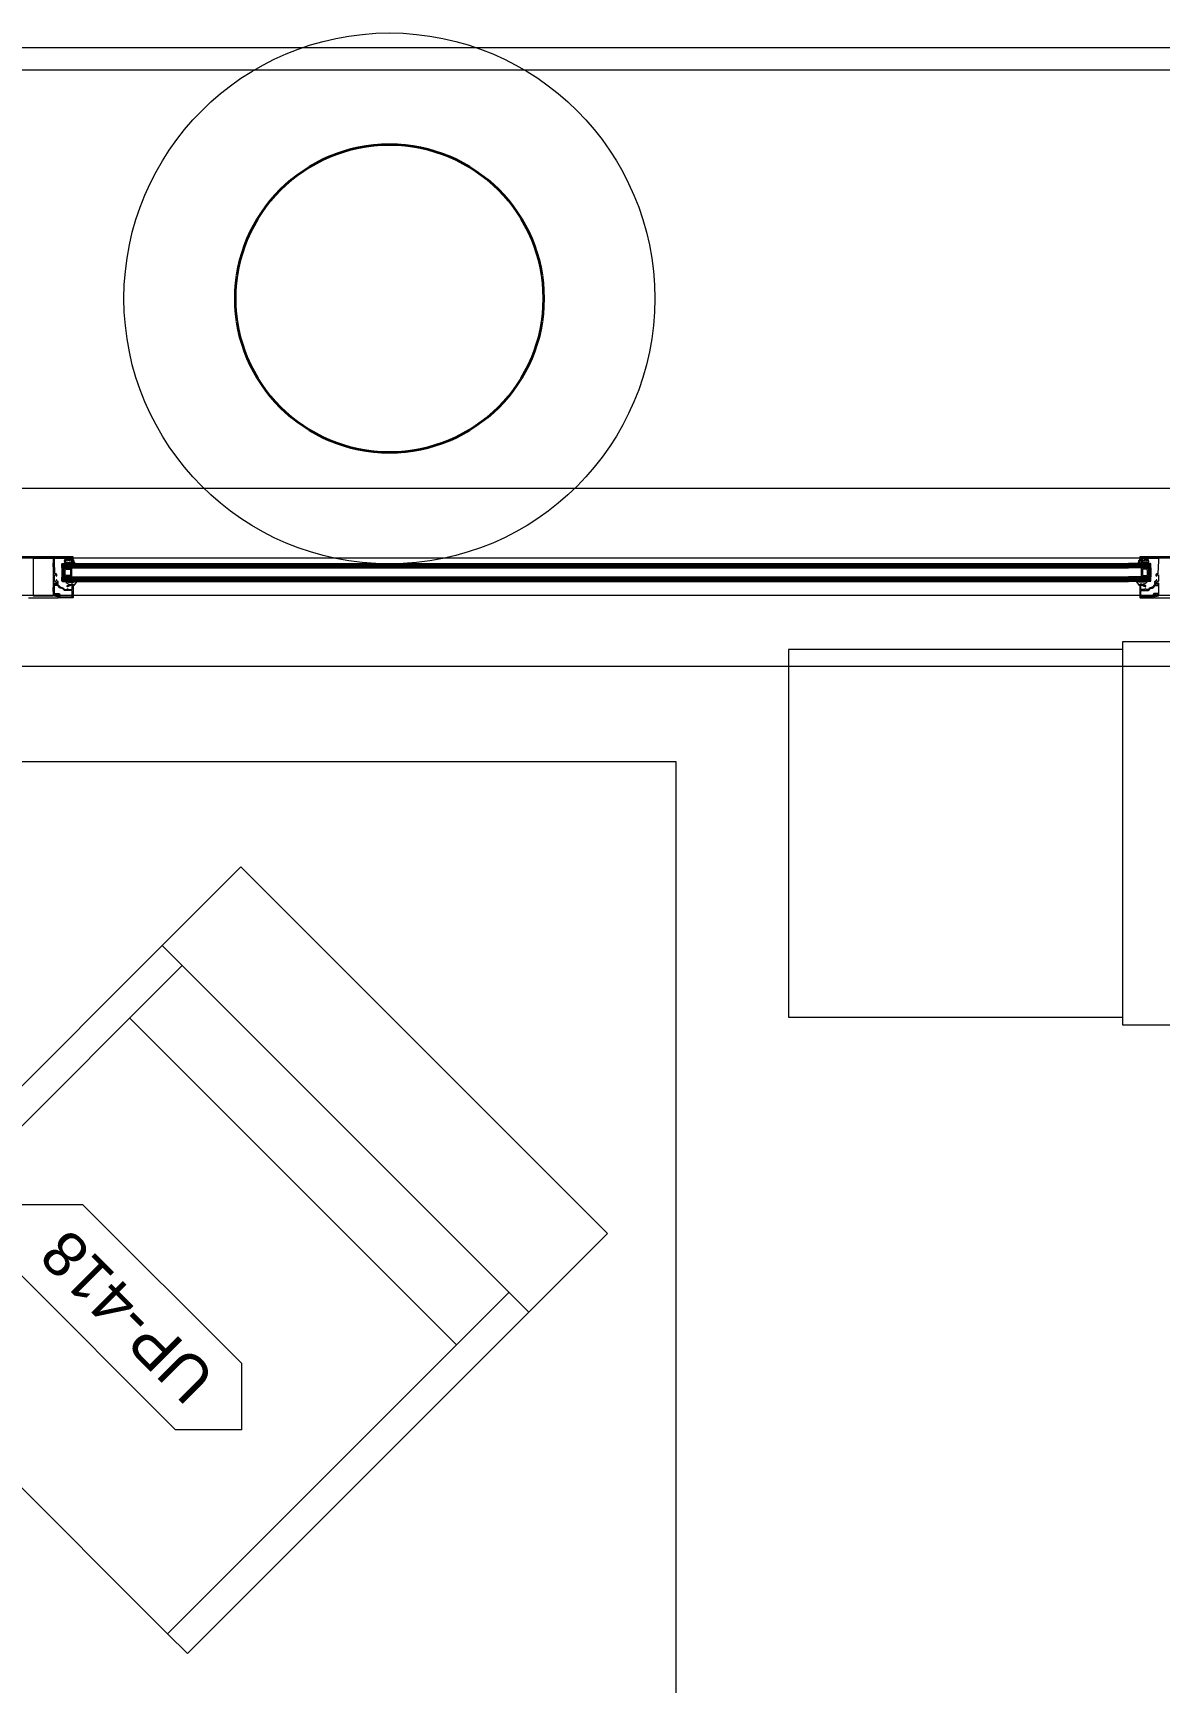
# Model space of a CAD drawing. Header units: centimetres. Extents: x 118932 to 154602, y -32682 to -23521.
# Drawn here: x 136254.1 to 136405.8, y -28229.7 to -28007.6 of the extents above; entities that cross this region are included whole.
import ezdxf

# ---------------------------------------------------------------- set-up
doc = ezdxf.new("R2010")
doc.units = ezdxf.units.CM
doc.header["$LTSCALE"] = 50
doc.header["$MEASUREMENT"] = 0
for name, color, linetype, lineweight, true_color in [('GEN_00_BL_Yazı', 7, 'Continuous', 0, 0x4f5250), ('GEN_01_TA_Kolon', 7, 'Continuous', 35, 0xd05d28), ('GEN_02_TF_Mobilya', 7, 'Continuous', 5, 0x745e3d), ('GEN_02_TF_Pencere', 7, 'Continuous', 9, 0x6093ac), ('GEN_05_ML_Alçıpan_giydirme', 7, 'Continuous', 18, 0x7ebab5), ('GEN_05_ML_Kompozit Panel', 7, 'Continuous', 9, 0x7f8274), ('GEN_05_ML_Mermer', 7, 'Continuous', 9, 0x9d8692), ('GEN_06_GR_İnce', 7, 'Continuous', 13, 0xb0b0a9)]:
    doc.layers.add(name, color=color, linetype=linetype, lineweight=lineweight, true_color=true_color)
doc.layers.add('GEN_02_TF_Halı', color=7, linetype='Continuous', lineweight=5, true_color=0x903373, transparency=0.8)
doc.styles.add('Arial_6', font='arial.ttf', dxfattribs={"height": 59.5325})

# ---------------------------------------------------------------- blocks, each defined once
blk = doc.blocks.new('A$C2D1B6976')
at = {"layer": 'GEN_06_GR_İnce'}
for p, q in [((31517.99, 10460.02), (30570.55, 10460.02)), ((31517.99, 10457.02), (30570.7, 10457.02)), ((31480.78, 10391.27), (30570.97, 10391.27)), ((31480.78, 10386.27), (30570.97, 10386.27))]:
    blk.add_line(p, q, dxfattribs=at)
blk = doc.blocks.new('LEVEL 0_A BLOK_KOLON')
at = {"layer": 'GEN_01_TA_Kolon'}
blk.add_circle((61158.01, 9448.14), 20.75, dxfattribs=at)
blk = doc.blocks.new('FFE Tag-Multi-MSD - FFE Tag-Multi-MSD-8152404-TYPE A-01 - FURNITURE PLAN')
blk.add_wipeout([(-8.761, 0), (-6.189, 2.572), (6.189, 2.572), (8.761, 0), (6.189, -2.572), (-6.189, -2.572)]).dxf.layer = 'GEN_00_BL_Yazı'
at = {"layer": 'GEN_00_BL_Yazı'}
for p, q in [((-8.761, 0), (-6.189, 2.572)), ((6.189, 2.572), (-6.189, 2.572)), ((8.761, 0), (6.189, 2.572)), ((-8.761, 0), (-6.189, -2.572)), ((8.761, 0), (6.189, -2.572)), ((-6.189, -2.572), (6.189, -2.572))]:
    blk.add_line(p, q, dxfattribs=at)
blk = doc.blocks.new('CS-419_ServiceStation_194.3(W)x49.53(D)x88.9(H)')
at = {"layer": 'GEN_02_TF_Mobilya'}
for p, q in [((-521.5, 247.7), (-971.6, 247.7)), ((371.6, 247.7), (-371.5, 247.7)), ((971.6, 247.7), (521.6, 247.7)), ((971.6, -247.7), (971.6, 247.7)), ((-971.6, -247.7), (-521.5, -247.7)), ((-371.5, -247.7), (371.6, -247.7)), ((521.6, -247.7), (971.6, -247.7))]:
    blk.add_line(p, q, dxfattribs=at)
for points in [[(-371.5, 257.7), (-521.5, 257.7), (-521.5, -257.7), (-371.5, -257.7)], [(521.6, 257.7), (371.6, 257.7), (371.6, -257.7), (521.6, -257.7)]]:
    blk.add_lwpolyline(points, close=True, dxfattribs=at)
at = {"layer": 'GEN_00_BL_Yazı', "xscale": 24.48801272789196, "yscale": 24.48801272789196, "zscale": 24.48801272789196, "rotation": 180}
blk.add_blockref('FFE Tag-Multi-MSD - FFE Tag-Multi-MSD-8152404-TYPE A-01 - FURNITURE PLAN', (-752, 165.2), dxfattribs=at)
at = {"layer": 'GEN_02_TF_Mobilya'}
blk.add_line((-971.6, 247.7), (-971.6, -247.7), dxfattribs=at)
at = {"layer": 'GEN_00_BL_Yazı', "insert": (-612, 136), "char_height": 60, "attachment_point": 1, "rotation": 180, "style": 'Arial_6'}
blk.add_mtext('CS-419', dxfattribs=at)
blk = doc.blocks.new('CS-415_CoffeeTable_86(R)x40(H)')
at = {"layer": 'GEN_02_TF_Mobilya'}
blk.add_arc((0, 0), 430, 180, 0, dxfattribs=at)
at = {"layer": 'GEN_00_BL_Yazı', "xscale": 24.48801272789196, "yscale": 24.48801272789196, "zscale": 24.48801272789196, "rotation": 180}
blk.add_blockref('FFE Tag-Multi-MSD - FFE Tag-Multi-MSD-8152404-TYPE A-01 - FURNITURE PLAN', (-7, 240.2), dxfattribs=at)
at = {"layer": 'GEN_02_TF_Mobilya'}
blk.add_arc((0, 0), 430, 0, 180, dxfattribs=at)
at = {"layer": 'GEN_00_BL_Yazı', "insert": (133, 211), "char_height": 60, "attachment_point": 1, "rotation": 180, "style": 'Arial_6'}
blk.add_mtext('CS-415', dxfattribs=at)
blk = doc.blocks.new('UP-418_LoungeChair')
at = {"layer": 'GEN_02_TF_Mobilya'}
for p, q in [((-349.2, 400), (-311.2, 400)), ((-349.2, -250.1), (-349.2, 400)), ((-311.2, 400), (311.2, 400)), ((-311.2, 400), (-311.2, -250.1)), ((311.2, 400), (349.2, 400)), ((311.2, -250.1), (311.2, 400)), ((349.2, 400), (349.2, -250.1)), ((-311.2, -150.1), (311.2, -150.1)), ((349.2, -250.1), (-349.2, -250.1)), ((-349.2, -250.1), (-349.2, -400.1)), ((349.2, -400.1), (349.2, -250.1)), ((-349.2, -400.1), (349.2, -400.1))]:
    blk.add_line(p, q, dxfattribs=at)
at = {"layer": 'GEN_00_BL_Yazı', "xscale": -24.48801272789196, "yscale": 24.48801272789196, "zscale": 24.48801272789196, "rotation": 180}
blk.add_blockref('FFE Tag-Multi-MSD - FFE Tag-Multi-MSD-8152404-TYPE A-01 - FURNITURE PLAN', (27, 135.2), dxfattribs=at)
at = {"layer": 'GEN_00_BL_Yazı', "insert": (-113, 106), "char_height": 60, "attachment_point": 7, "style": 'Arial_6'}
blk.add_mtext('UP-418', dxfattribs=at)
blk = doc.blocks.new('A blok level 0 tefriş')
at = {"layer": 'GEN_02_TF_Halı'}
blk.add_lwpolyline([(-904.21, 607.81), (-935.8, 607.81), (-935.8, 247.81), (-385.8, 247.81), (-385.8, 607.81), (-901.67, 607.81)], dxfattribs=at)
at = {"layer": 'GEN_02_TF_Mobilya', "xscale": 0.1, "yscale": 0.1, "zscale": 0.1, "rotation": 180}
blk.add_blockref('CS-419_ServiceStation_194.3(W)x49.53(D)x88.9(H)', (-273.51, 598.16), dxfattribs=at)
at = {"layer": 'GEN_02_TF_Mobilya', "xscale": 0.1, "yscale": 0.1, "zscale": 0.1, "rotation": 180.8149357733845}
blk.add_blockref('CS-415_CoffeeTable_86(R)x40(H)', (-512.22, 460.45), dxfattribs=at)
at = {"layer": 'GEN_02_TF_Mobilya', "xscale": 0.1000000000000003, "yscale": 0.1000000000000003, "zscale": 0.1000000000000003, "rotation": 134.9999999999854}
blk.add_blockref('UP-418_LoungeChair', (-448, 540.66), dxfattribs=at)
blk = doc.blocks.new('level 0 main tower duvarlar')
at = {"layer": 'GEN_05_ML_Kompozit Panel'}
blk.add_circle((-1565.47, 95.2), 35.75, dxfattribs=at)
blk = doc.blocks.new('P27_')
at = {"layer": 'GEN_02_TF_Pencere', "linetype": 'Continuous'}
for p, q in [((-225, 2.35), (-224.95, 2.4)), ((-225, 1.85), (-225, 2.35)), ((-225, 2.3), (-222, 2.3)), ((-224.95, 2.4), (-222, 2.4)), ((-222, 2.4), (-81.33, 2.4)), ((-222, 2.3), (-81.33, 2.3)), ((-78.38, 2.4), (-81.33, 2.4)), ((-78.33, 2.3), (-81.33, 2.3)), ((-80.23, 2.3), (-80.05, 2.51)), ((-79.95, 2.47), (-80.17, 2.26)), ((-79.92, 2.89), (-79.92, 2.89)), ((-79.86, 2.89), (-79.86, 2.83)), ((-79.83, 2.8), (-79.53, 2.8)), ((-79.7, 2.7), (-79.82, 2.7)), ((-79.67, 2.4), (-79.78, 2.4)), ((-79.76, 2.48), (-79.68, 2.48)), ((-79.63, 2.51), (-79.6, 2.59)), ((-79.61, 2.67), (-79.61, 2.67)), ((-79.6, 2.98), (-79.43, 3.08)), ((-79.53, 2.57), (-79.58, 2.46)), ((-79.53, 2.91), (-79.57, 2.91)), ((-79.53, 2.8), (-79.53, 2.91)), ((-79.34, 2.6), (-79.48, 2.6)), ((-79.45, 2.99), (-79.45, 2.83)), ((-79.45, 2.99), (-79.45, 2.99)), ((-79.45, 2.43), (-79.35, 2.56)), ((-79.43, 3.08), (-79.18, 3.08)), ((-79.13, 2.6), (-79.43, 2.41)), ((-79.19, 3.01), (-79.42, 3.01)), ((-79.42, 2.8), (-79.19, 2.8)), ((-79.2, 2.43), (-79.1, 2.56)), ((-79.18, 3.08), (-79.02, 2.98)), ((-78.88, 2.6), (-79.18, 2.41)), ((-79.16, 2.83), (-79.16, 2.99)), ((-79.09, 2.6), (-79.12, 2.6)), ((-79.04, 2.91), (-79.08, 2.91)), ((-79.08, 2.91), (-79.08, 2.8)), ((-79.08, 2.8), (-78.69, 2.8)), ((-78.95, 2.43), (-78.85, 2.56)), ((-78.7, 2.55), (-78.93, 2.41)), ((-78.84, 2.6), (-78.87, 2.6)), ((-78.66, 2.77), (-78.66, 2.62)), ((-78.33, 2.35), (-78.38, 2.4)), ((-78.33, 1.85), (-78.33, 2.35)), ((-225, 2.2), (-222, 2.2)), ((-225, 2.1), (-222, 2.1)), ((-225, 2), (-222, 2)), ((-225, 1.9), (-222, 1.9)), ((-224.95, 1.8), (-225, 1.85)), ((-224.63, 1.8), (-225, 1.8)), ((-225, 1.8), (-225, 0.6)), ((-225, 0.6), (-224.63, 0.6)), ((-225, 0.6), (-225, 0.6)), ((-225, 0.55), (-224.95, 0.6)), ((-225, 0.05), (-225, 0.55)), ((-225, 0.5), (-222, 0.5)), ((-225, 0.4), (-222, 0.4)), ((-225, 0.3), (-222, 0.3)), ((-225, 0.2), (-222, 0.2)), ((-225, 0.1), (-222, 0.1)), ((-224.95, 0), (-225, 0.05)), ((-224.99, 0.6), (-224.99, 1.8)), ((-224.95, 0.6), (-224.95, 1.8)), ((-224.95, 1.8), (-222, 1.8)), ((-224.95, 0.6), (-222, 0.6)), ((-224.95, 0), (-222, 0)), ((-224.91, 0.6), (-224.91, 1.8)), ((-224.87, 0.6), (-224.87, 1.8)), ((-224.83, 0.6), (-224.83, 1.8)), ((-224.79, 0.6), (-224.79, 1.8)), ((-224.78, 1.65), (-224.63, 1.8)), ((-224.78, 0.75), (-224.78, 1.65)), ((-224.63, 0.6), (-224.78, 0.75)), ((-224.75, 1.68), (-224.75, 1.8)), ((-224.75, 0.6), (-224.75, 0.72)), ((-224.71, 1.72), (-224.71, 1.8)), ((-224.71, 0.6), (-224.71, 0.68)), ((-224.7, 1.62), (-224.55, 1.77)), ((-224.7, 0.78), (-224.7, 1.62)), ((-224.55, 0.63), (-224.7, 0.78)), ((-224.67, 1.76), (-224.67, 1.8)), ((-224.67, 0.6), (-224.67, 0.64)), ((-224.63, 1.8), (-224.63, 1.8)), ((-224.63, 0.6), (-224.63, 0.6)), ((-224.55, 1.77), (-223.7, 1.77)), ((-224.55, 1.52), (-224.45, 1.62)), ((-224.55, 0.88), (-224.55, 1.52)), ((-224.45, 0.78), (-224.55, 0.88)), ((-223.7, 0.63), (-224.55, 0.63)), ((-224.45, 1.62), (-223.85, 1.62)), ((-223.85, 0.78), (-224.45, 0.78)), ((-223.85, 1.62), (-223.85, 0.78)), ((-223.7, 1.77), (-223.7, 0.63)), ((-222, 2.2), (-81.33, 2.2)), ((-222, 2.1), (-81.33, 2.1)), ((-222, 2), (-81.33, 2)), ((-222, 1.9), (-81.33, 1.9)), ((-222, 1.8), (-81.33, 1.8)), ((-222, 0.6), (-81.33, 0.6)), ((-222, 0.5), (-81.33, 0.5)), ((-222, 0.4), (-81.33, 0.4)), ((-222, 0.3), (-81.33, 0.3)), ((-222, 0.2), (-81.33, 0.2)), ((-222, 0.1), (-81.33, 0.1)), ((-222, 0), (-81.33, 0)), ((-78.33, 2.2), (-81.33, 2.2)), ((-78.33, 2.1), (-81.33, 2.1)), ((-78.33, 2), (-81.33, 2)), ((-78.33, 1.9), (-81.33, 1.9)), ((-78.38, 1.8), (-81.33, 1.8)), ((-78.38, 0.6), (-81.33, 0.6)), ((-78.33, 0.5), (-81.33, 0.5)), ((-78.33, 0.4), (-81.33, 0.4)), ((-78.33, 0.3), (-81.33, 0.3)), ((-78.33, 0.2), (-81.33, 0.2)), ((-78.33, 0.1), (-81.33, 0.1)), ((-78.38, 0), (-81.33, 0)), ((-78.78, 1.77), (-79.63, 1.77)), ((-79.63, 1.77), (-79.63, 0.63)), ((-79.63, 0.63), (-78.78, 0.63)), ((-78.88, 1.62), (-79.48, 1.62)), ((-79.48, 1.62), (-79.48, 0.78)), ((-79.48, 0.78), (-78.88, 0.78)), ((-78.78, 1.52), (-78.88, 1.62)), ((-78.88, 0.78), (-78.78, 0.88)), ((-78.63, 1.62), (-78.78, 1.77)), ((-78.78, 0.88), (-78.78, 1.52)), ((-78.78, 0.63), (-78.63, 0.78)), ((-78.56, 1.65), (-78.71, 1.8)), ((-78.71, 1.8), (-78.33, 1.8)), ((-78.71, 0.6), (-78.56, 0.75)), ((-78.33, 0.6), (-78.71, 0.6)), ((-78.69, 1.78), (-78.69, 1.8)), ((-78.69, 0.6), (-78.69, 0.61)), ((-78.65, 1.74), (-78.65, 1.8)), ((-78.65, 0.6), (-78.65, 0.65)), ((-78.63, 0.78), (-78.63, 1.62)), ((-78.61, 1.7), (-78.61, 1.8)), ((-78.61, 0.6), (-78.61, 0.69)), ((-78.57, 1.66), (-78.57, 1.8)), ((-78.57, 0.6), (-78.57, 0.73)), ((-78.56, 0.75), (-78.56, 1.65)), ((-78.53, 0.6), (-78.53, 1.8)), ((-78.49, 0.6), (-78.49, 1.8)), ((-78.45, 0.6), (-78.45, 1.8)), ((-78.41, 0.6), (-78.41, 1.8)), ((-78.38, 1.8), (-78.33, 1.85)), ((-78.33, 0.55), (-78.38, 0.6)), ((-78.38, 0), (-78.33, 0.05)), ((-78.37, 0.6), (-78.37, 1.8)), ((-78.33, 0.6), (-78.33, 1.8)), ((-78.33, 1.8), (-78.33, 0.6)), ((-78.33, 0.6), (-78.33, 0.6)), ((-78.33, 0.05), (-78.33, 0.55)), ((-80.29, -0.05), (-79.92, -0.54)), ((-80.29, -0.05), (-80.29, -0.05)), ((-79.82, -0.52), (-79.83, -0.43)), ((-79.79, -0.4), (-79.62, -0.39))]:
    blk.add_line(p, q, dxfattribs=at)
at = {"layer": 'GEN_02_TF_Pencere', "linetype": 'Continuous', "extrusion": (0, 0, -1)}
for p, q in [((-224.67, 2.77), (-224.67, 2.62)), ((-224.25, 2.8), (-224.64, 2.8)), ((-224.63, 2.55), (-224.4, 2.41)), ((-224.5, 2.6), (-224.46, 2.6)), ((-224.38, 2.43), (-224.49, 2.56)), ((-224.46, 2.6), (-224.15, 2.41)), ((-224.15, 3.08), (-224.31, 2.98)), ((-224.29, 2.91), (-224.25, 2.91)), ((-224.25, 2.91), (-224.25, 2.8)), ((-224.25, 2.6), (-224.21, 2.6)), ((-224.13, 2.43), (-224.24, 2.56)), ((-224.21, 2.6), (-223.9, 2.41)), ((-224.17, 2.83), (-224.17, 2.99)), ((-223.9, 3.08), (-224.15, 3.08)), ((-224.14, 3.01), (-223.91, 3.01)), ((-223.91, 2.8), (-224.14, 2.8)), ((-224, 2.6), (-223.85, 2.6)), ((-223.88, 2.43), (-223.99, 2.56)), ((-223.74, 2.98), (-223.9, 3.08)), ((-223.88, 2.99), (-223.88, 2.83)), ((-223.88, 2.99), (-223.88, 2.99)), ((-223.8, 2.8), (-223.8, 2.91)), ((-223.8, 2.91), (-223.76, 2.91)), ((-223.5, 2.8), (-223.8, 2.8)), ((-223.8, 2.57), (-223.76, 2.46)), ((-223.7, 2.51), (-223.73, 2.59)), ((-223.72, 2.67), (-223.72, 2.67)), ((-223.66, 2.4), (-223.55, 2.4)), ((-223.58, 2.48), (-223.65, 2.48)), ((-223.64, 2.7), (-223.51, 2.7)), ((-223.47, 2.89), (-223.47, 2.83)), ((-223.41, 2.89), (-223.41, 2.89)), ((-223.38, 2.47), (-223.16, 2.26)), ((-223.11, 2.3), (-223.29, 2.51)), ((-223.54, -0.4), (-223.72, -0.39)), ((-223.51, -0.52), (-223.5, -0.43)), ((-223.05, -0.05), (-223.42, -0.54)), ((-223.05, -0.05), (-223.05, -0.05))]:
    blk.add_line(p, q, dxfattribs=at)
for points in [[(229.49, -2.2), (225.51, -2.2, -0.414214), (225.5, -2.19), (225.5, -1.95, -0.414213), (225.65, -1.8), (225.69, -1.8, -0.414214), (225.7, -1.81), (225.7, -1.87, -0.366001), (225.68, -1.9, 0.365946), (225.65, -1.93), (225.65, -2.02, 0.414213), (225.68, -2.05), (225.79, -2.05, 0.365946), (225.82, -2.03, -0.365946), (225.85, -2), (225.97, -2, 0.414213), (226, -1.97), (226, -1.13), (226.03, -1.1), (226, -1.07), (226, -0.23, 0.414213), (225.97, -0.2), (225.85, -0.2, -0.365946), (225.82, -0.18, 0.365946), (225.79, -0.15), (225.68, -0.15, 0.414213), (225.65, -0.18), (225.65, -0.27, 0.365946), (225.68, -0.3, -0.366001), (225.7, -0.33), (225.7, -0.39, -0.414214), (225.69, -0.4), (225.65, -0.4, -0.414213), (225.5, -0.25), (225.5, -0.08, -0.414222), (225.58, 0), (225.65, 0, 0.41427), (225.68, 0.03), (225.68, 0.12, -0.414213), (225.76, 0.2), (225.78, 0.2, -0.414213), (225.8, 0.18), (225.8, 0.03, 0.414213), (225.83, 0), (225.97, 0, 0.414213), (226, 0.03), (226, 0.86, 0.414213), (225.97, 0.89), (225.83, 0.89, 0.414213), (225.8, 0.86), (225.8, 0.71, -0.414214), (225.79, 0.7), (225.78, 0.7, -0.414213), (225.68, 0.8), (225.68, 0.89, -0.414213), (225.8, 1.01), (225.9, 1.01, 0.405845), (225.95, 1.06), (226, 2.78), (226, 3.09, 0.414213), (225.97, 3.12), (224.58, 3.12, 0.414213), (224.55, 3.09), (224.55, 2.93, 0.414213), (224.58, 2.9), (224.68, 2.9), (224.68, 2.85, -0.414213), (224.63, 2.8), (224.32, 2.8, -0.414213), (224.25, 2.87), (224.25, 2.89, -0.414214), (224.26, 2.9), (224.36, 2.9, 0.414213), (224.41, 2.95), (224.41, 3.07, 0.414213), (224.36, 3.12), (223.69, 3.12, 0.414213), (223.64, 3.07), (223.64, 2.95, 0.414213), (223.69, 2.9), (223.79, 2.9, -0.414214), (223.8, 2.89), (223.8, 2.87, -0.414213), (223.73, 2.8), (223.51, 2.8, -0.414214), (223.5, 2.81), (223.5, 3.29, -0.414214), (223.51, 3.3), (231.49, 3.3, -0.414214)], [(71.84, 3.3), (79.82, 3.3, -0.414214), (79.83, 3.29), (79.83, 2.81, -0.414214), (79.82, 2.8), (79.6, 2.8, -0.414213), (79.53, 2.87), (79.53, 2.89, -0.414214), (79.54, 2.9), (79.64, 2.9, 0.414213), (79.69, 2.95), (79.69, 3.07, 0.414213), (79.64, 3.12), (78.97, 3.12, 0.414213), (78.92, 3.07), (78.92, 2.95, 0.414213), (78.97, 2.9), (79.07, 2.9, -0.414214), (79.08, 2.89), (79.08, 2.87, -0.414213), (79.01, 2.8), (78.7, 2.8, -0.414213), (78.65, 2.85), (78.65, 2.9), (78.75, 2.9, 0.414213), (78.78, 2.93), (78.78, 3.09, 0.414213), (78.75, 3.12), (77.36, 3.12, 0.414213), (77.33, 3.09), (77.33, 2.78), (77.38, 1.06, 0.405845), (77.43, 1.01), (77.53, 1.01, -0.414213), (77.65, 0.89), (77.65, 0.8, -0.414213), (77.55, 0.7), (77.54, 0.7, -0.414214), (77.53, 0.71), (77.53, 0.86, 0.414213), (77.5, 0.89), (77.36, 0.89, 0.414213), (77.33, 0.86), (77.33, 0.03, 0.414213), (77.36, 0), (77.5, 0, 0.414213), (77.53, 0.03), (77.53, 0.18, -0.414213), (77.55, 0.2), (77.57, 0.2, -0.414213), (77.65, 0.12), (77.65, 0.03, 0.414213), (77.68, 0), (77.75, 0, -0.414213), (77.83, -0.08), (77.83, -0.25, -0.414213), (77.68, -0.4), (77.64, -0.4, -0.414214), (77.63, -0.39), (77.63, -0.33, -0.366001), (77.66, -0.3, 0.365946), (77.68, -0.27), (77.68, -0.18, 0.414213), (77.65, -0.15), (77.54, -0.15, 0.365946), (77.51, -0.18, -0.365946), (77.48, -0.2), (77.36, -0.2, 0.414213), (77.33, -0.23), (77.33, -1.07), (77.3, -1.1), (77.33, -1.13), (77.33, -1.97, 0.414213), (77.36, -2), (77.48, -2, -0.365946), (77.51, -2.03, 0.365946), (77.54, -2.05), (77.65, -2.05, 0.414213), (77.68, -2.02), (77.68, -1.93, 0.365946), (77.66, -1.9, -0.366001), (77.63, -1.87), (77.63, -1.81, -0.414214), (77.64, -1.8), (77.68, -1.8, -0.414213), (77.83, -1.95), (77.83, -2.19), (77.82, -2.2), (77.82, -2.2), (73.84, -2.2, -0.414214)]]:
    blk.add_lwpolyline(points, format="xyb", dxfattribs=at)
blk.add_lwpolyline([(226.18, -2.02), (228.82, -2.02), (228.82, 3.12), (226.18, 3.12), (226.18, 2.45), (226.22, 2.45), (226.22, 1.95), (226.18, 1.95), (226.18, -0.85), (226.22, -0.85), (226.22, -1.35), (226.18, -1.35), (226.18, -2.02)], close=True, dxfattribs=at)
at = {"layer": 'GEN_02_TF_Pencere', "linetype": 'Continuous'}
blk.add_lwpolyline([(-223.53, -2.2), (-225.45, -2.2, -0.414213), (-225.48, -2.17), (-225.48, -2.11, -0.414213), (-225.45, -2.08), (-225.43, -2.08), (-225.43, -1.78), (-225.7, -1.78), (-225.72, -1.81, -0.414213), (-225.76, -1.83), (-225.93, -1.73, -0.767327), (-225.91, -1.66), (-225.41, -1.66, -0.414213), (-225.31, -1.76), (-225.31, -2.03, 0.414213), (-225.26, -2.08), (-223.67, -2.08, 0.414213), (-223.62, -2.03), (-223.62, -1.34, 0.414213), (-223.72, -1.24), (-224.53, -1.24, -0.206043), (-224.76, -1.14, 0.159514), (-225.2, -0.9, -0.197358), (-225.4, -0.77), (-225.51, -0.62, 0.244575), (-225.66, -0.54), (-225.94, -0.54, -0.767327), (-225.96, -0.44), (-225.77, -0.32, -0.577351), (-225.72, -0.35), (-225.72, -0.42), (-225.66, -0.42, -0.244575), (-225.41, -0.55), (-225.3, -0.7, 0.197358), (-225.17, -0.78, -0.159514), (-224.67, -1.06, 0.206043), (-224.53, -1.12), (-224.33, -1.12, 0.414206), (-224.3, -1.09), (-224.3, -1.05, -0.414207), (-224.27, -1.02), (-224.23, -1.02, -0.414197), (-224.2, -1.05), (-224.2, -1.07, 0.414213), (-224.15, -1.12), (-223.72, -1.12, 0.414213), (-223.62, -1.02), (-223.62, -0.57, 0.414213), (-223.67, -0.52), (-223.72, -0.52, 0.127549), (-223.76, -0.53, -0.098841), (-224.17, -0.66, 0.366972), (-224.2, -0.69, -0.399303), (-224.23, -0.72), (-224.27, -0.72, -0.414213), (-224.3, -0.69), (-224.3, -0.6, -0.400156), (-224.25, -0.55, 0.114883), (-223.82, -0.42, -0.126996), (-223.72, -0.4), (-223.53, -0.4, -0.414213), (-223.5, -0.43), (-223.5, -2.17, -0.414213), (-223.53, -2.2)], format="xyb", close=True, dxfattribs=at)
at = {"layer": 'GEN_02_TF_Pencere', "linetype": 'Continuous', "extrusion": (0, 0, -1)}
blk.add_lwpolyline([(79.8, -2.2), (77.88, -2.2, -0.414213), (77.85, -2.17), (77.85, -2.11, -0.414213), (77.88, -2.08), (77.9, -2.08), (77.9, -1.78), (77.63, -1.78), (77.61, -1.81, -0.414213), (77.57, -1.83), (77.4, -1.73, -0.767327), (77.42, -1.66), (77.92, -1.66, -0.414213), (78.02, -1.76), (78.02, -2.03, 0.414213), (78.07, -2.08), (79.66, -2.08, 0.414213), (79.71, -2.03), (79.71, -1.34, 0.414213), (79.61, -1.24), (78.81, -1.24, -0.206043), (78.58, -1.14, 0.159514), (78.14, -0.9, -0.197358), (77.93, -0.77), (77.82, -0.62, 0.244575), (77.68, -0.54), (77.4, -0.54, -0.767327), (77.37, -0.44), (77.57, -0.32, -0.577351), (77.61, -0.35), (77.61, -0.42), (77.68, -0.42, -0.244575), (77.92, -0.55), (78.03, -0.7, 0.197358), (78.16, -0.78, -0.159514), (78.66, -1.06, 0.206043), (78.81, -1.12), (79, -1.12, 0.414206), (79.03, -1.09), (79.03, -1.05, -0.414207), (79.06, -1.02), (79.1, -1.02, -0.414197), (79.13, -1.05), (79.13, -1.07, 0.414213), (79.18, -1.12), (79.61, -1.12, 0.414213), (79.71, -1.02), (79.71, -0.57, 0.414213), (79.66, -0.52), (79.61, -0.52, 0.127549), (79.58, -0.53, -0.098841), (79.16, -0.66, 0.366972), (79.13, -0.69, -0.399303), (79.1, -0.72), (79.06, -0.72, -0.414213), (79.03, -0.69), (79.03, -0.6, -0.400156), (79.08, -0.55, 0.114883), (79.52, -0.42, -0.126996), (79.61, -0.4), (79.8, -0.4, -0.414213), (79.83, -0.43), (79.83, -2.17, -0.414213), (79.8, -2.2)], format="xyb", close=True, dxfattribs=at)
for centre, major_axis, ratio, start_param, end_param in [((-224.64, 2.77), (0.03, 0), 0.881548, 3.141592, 4.71239), ((-224.57, 2.62), (-0.1, 0), 0.881548, -0.960778, 0.000001), ((-224.5, 2.58), (0.02, 0), 0.881548, 1.454902, 4.712389), ((-224.49, 2.55), (0.01, 0), 0.881548, 4.596502, 5.671923), ((-224.46, 2.59), (-0.01, 0), 0.881548, 1.570794, 2.180812), ((-224.39, 2.42), (0.015, 0), 0.881548, -0.611272, 2.180814), ((-224.29, 2.95), (0.04, 0), 0.881548, 1.570797, 4.088726), ((-224.25, 2.58), (0.02, 0), 0.881548, 1.454902, 4.712389), ((-224.24, 2.55), (0.01, 0), 0.881548, 4.596502, 5.671923), ((-224.21, 2.59), (-0.01, 0), 0.881548, 1.570794, 2.180812), ((-224.14, 2.99), (0.03, 0), 0.881548, 3.141592, 4.71239), ((-224.14, 2.83), (-0.03, 0), 0.881548, 4.712388, 6.283186), ((-224.14, 2.42), (-0.015, 0), 0.881548, 2.53012, 5.322406), ((-224, 2.58), (0.02, 0), 0.881548, 1.454902, 4.712389), ((-223.99, 2.55), (0.01, 0), 0.881548, 4.596502, 5.671923), ((-223.91, 2.99), (0.03, 0), 0.881548, 4.712388, 6.283186), ((-223.91, 2.83), (-0.03, 0), 0.881548, 3.141592, 4.71239), ((-223.89, 2.42), (0.015, 0), 0.881548, -0.611272, 2.180814), ((-223.85, 2.55), (0.05, 0), 0.881548, -1.570796, -0.352086), ((-223.76, 2.95), (-0.04, 0), 0.881548, 2.194458, 4.712387), ((-223.66, 2.49), (0.1, 0), 0.881548, 1.570796, 2.789507), ((-223.64, 2.62), (-0.1, 0), 0.881548, -0.352086, 0.609357), ((-223.64, 2.62), (-0.1, 0), 0.881548, 0.609354, 1.570797), ((-223.65, 2.53), (0.05, 0), 0.881548, 1.570796, 2.789507), ((-223.58, 2.53), (-0.05, 0), 0.881548, 3.714945, 4.712391), ((-223.55, 2.49), (0.1, 0), 0.881548, 0.433927, 1.570797), ((-223.42, 2.44), (-0.14, 0), 0.881548, 0.573351, 1.194096), ((-223.51, 2.66), (-0.05, 0), 0.881548, 1.570795, 2.942487), ((-223.5, 2.83), (0.03, 0), 0.881548, -0.000001, 1.570797), ((-223.44, 2.89), (-0.03, 0), 0.881548, 0, 2.964786), ((-223.49, 2.59), (-0.05, 0), 0.881548, 2.816668, 4.335689), ((-222.88, 2.77), (-0.59, 0), 0.881548, -0.324924, -0.199106), ((-223.42, 2.44), (0.05, 0), 0.881548, 3.57552, 5.530262), ((-219.11, 3.41), (-4.34, 0), 0.881548, -0.190542, -0.136677), ((-222.88, 2.77), (-0.5, 0), 0.881548, -0.628332, -0.190544), ((-223.14, 2.28), (0.0344, 0), 0.881548, -0.613462, 2.341422), ((-80.24, -0.04), (0.05, 0), 0.716531, 2.643586, 5.218855), ((-78.89, -0.04), (-0.05, 0), 0.716531, 1.062932, 3.44045), ((-79.57, 0.84), (1.35, 0), 0.716531, 1.062933, 2.077261), ((-79.87, -0.52), (0.05, 0), 0.716531, -0.057478, 2.643585), ((-79.79, -0.43), (-0.04, 0), 0.716531, -0.057477, 1.513321), ((-79.6, -0.53), (-0.2, 0), 0.716531, 1.513318, 1.812654), ((-79.42, 0.01), (-0.589, 0), 0.716531, 4.632733, 4.954247), ((-79.38, -0.26), (0.2, 0), 0.716531, 1.257602, 1.49114), ((-79.55, 0.11), (0.75, 0), 0.716531, 0.298857, 1.257602)]:
    blk.add_ellipse(centre, major_axis=major_axis, ratio=ratio, start_param=start_param, end_param=end_param, dxfattribs=at)
at = {"layer": 'GEN_02_TF_Pencere', "linetype": 'Continuous'}
for centre, major_axis, ratio, start_param, end_param in [((-80.2, 2.28), (-0.0344, 0), 0.881548, -0.613462, 2.341422), ((-80.45, 2.77), (0.5, 0), 0.881548, -0.628332, -0.190544), ((-84.22, 3.41), (4.34, 0), 0.881548, -0.190542, -0.136677), ((-79.92, 2.44), (-0.05, 0), 0.881548, 3.57552, 5.530262), ((-79.89, 2.89), (0.03, 0), 0.881548, 0, 2.964786), ((-79.85, 2.59), (0.05, 0), 0.881548, 2.816668, 4.335689), ((-80.45, 2.77), (0.59, 0), 0.881548, -0.324924, -0.199106), ((-79.82, 2.66), (0.05, 0), 0.881548, 1.570795, 2.942487), ((-79.78, 2.49), (-0.1, 0), 0.881548, 0.433927, 1.570797), ((-79.83, 2.83), (-0.03, 0), 0.881548, -0.000001, 1.570797), ((-79.92, 2.44), (0.14, 0), 0.881548, 0.573351, 1.194096), ((-79.76, 2.53), (0.05, 0), 0.881548, 3.714945, 4.712391), ((-79.7, 2.62), (0.1, 0), 0.881548, 0.609354, 1.570797), ((-79.68, 2.53), (-0.05, 0), 0.881548, 1.570796, 2.789507), ((-79.67, 2.49), (-0.1, 0), 0.881548, 1.570796, 2.789507), ((-79.57, 2.95), (0.04, 0), 0.881548, 2.194458, 4.712387), ((-79.7, 2.62), (0.1, 0), 0.881548, -0.352086, 0.609357), ((-79.48, 2.55), (-0.05, 0), 0.881548, -1.570796, -0.352086), ((-79.44, 2.42), (-0.015, 0), 0.881548, -0.611272, 2.180814), ((-79.42, 2.99), (-0.03, 0), 0.881548, 4.712388, 6.283186), ((-79.42, 2.83), (0.03, 0), 0.881548, 3.141592, 4.71239), ((-79.34, 2.55), (-0.01, 0), 0.881548, 4.596502, 5.671923), ((-79.34, 2.58), (-0.02, 0), 0.881548, 1.454902, 4.712389), ((-79.19, 2.42), (0.015, 0), 0.881548, 2.53012, 5.322406), ((-79.19, 2.99), (-0.03, 0), 0.881548, 3.141592, 4.71239), ((-79.19, 2.83), (0.03, 0), 0.881548, 4.712388, 6.283186), ((-79.12, 2.59), (0.01, 0), 0.881548, 1.570794, 2.180812), ((-79.09, 2.55), (-0.01, 0), 0.881548, 4.596502, 5.671923), ((-79.09, 2.58), (-0.02, 0), 0.881548, 1.454902, 4.712389), ((-79.04, 2.95), (-0.04, 0), 0.881548, 1.570797, 4.088726), ((-78.94, 2.42), (-0.015, 0), 0.881548, -0.611272, 2.180814), ((-78.87, 2.59), (0.01, 0), 0.881548, 1.570794, 2.180812), ((-78.84, 2.55), (-0.01, 0), 0.881548, 4.596502, 5.671923), ((-78.84, 2.58), (-0.02, 0), 0.881548, 1.454902, 4.712389), ((-78.76, 2.62), (0.1, 0), 0.881548, -0.960778, 0.000001), ((-78.69, 2.77), (-0.03, 0), 0.881548, 3.141592, 4.71239), ((-224.45, -0.04), (0.05, 0), 0.716531, 1.062932, 3.44045), ((-223.09, -0.04), (-0.05, 0), 0.716531, 2.643586, 5.218855), ((-223.78, 0.11), (-0.75, 0), 0.716531, 0.298857, 1.257602), ((-223.77, 0.84), (-1.35, 0), 0.716531, 1.062933, 2.077261), ((-223.95, -0.26), (-0.2, 0), 0.716531, 1.257602, 1.49114), ((-223.92, 0.01), (0.589, 0), 0.716531, 4.632733, 4.954247), ((-223.73, -0.53), (0.2, 0), 0.716531, 1.513318, 1.812654), ((-223.54, -0.43), (0.04, 0), 0.716531, -0.057477, 1.513321), ((-223.46, -0.52), (-0.05, 0), 0.716531, -0.057478, 2.643585)]:
    blk.add_ellipse(centre, major_axis=major_axis, ratio=ratio, start_param=start_param, end_param=end_param, dxfattribs=at)
at = {"layer": 'GEN_05_ML_Mermer'}
blk.add_lwpolyline([(-379.17, 12.55), (530.82, 12.55), (530.82, -11.45), (-379.17, -11.45)], close=True, dxfattribs=at)
blk = doc.blocks.new('DOGRAMA LEVEL 0 A BLOK')
at = {"layer": 'GEN_05_ML_Alçıpan_giydirme', "color": 1}
blk.add_blockref('P27_', (1868.01, 4.45), dxfattribs=at)

msp = doc.modelspace()

# ---------------------------------------------------------------- block references
for name, p in [('A$C2D1B6976', (105532.9, -38469.64)), ('LEVEL 0_A BLOK_KOLON', (75144.13, -37491.52))]:
    msp.add_blockref(name, p)

# ---------------------------------------------------------------- next in the draw order: block references
msp.add_blockref('A blok level 0 tefriş', (136726.54, -28713.57))

# ---------------------------------------------------------------- next in the draw order: block references
for name, p in [('level 0 main tower duvarlar', (137867.6, -28138.57)), ('DOGRAMA LEVEL 0 A BLOK', (134615.02, -28085.92))]:
    msp.add_blockref(name, p)

doc.saveas('drawing.dxf')
